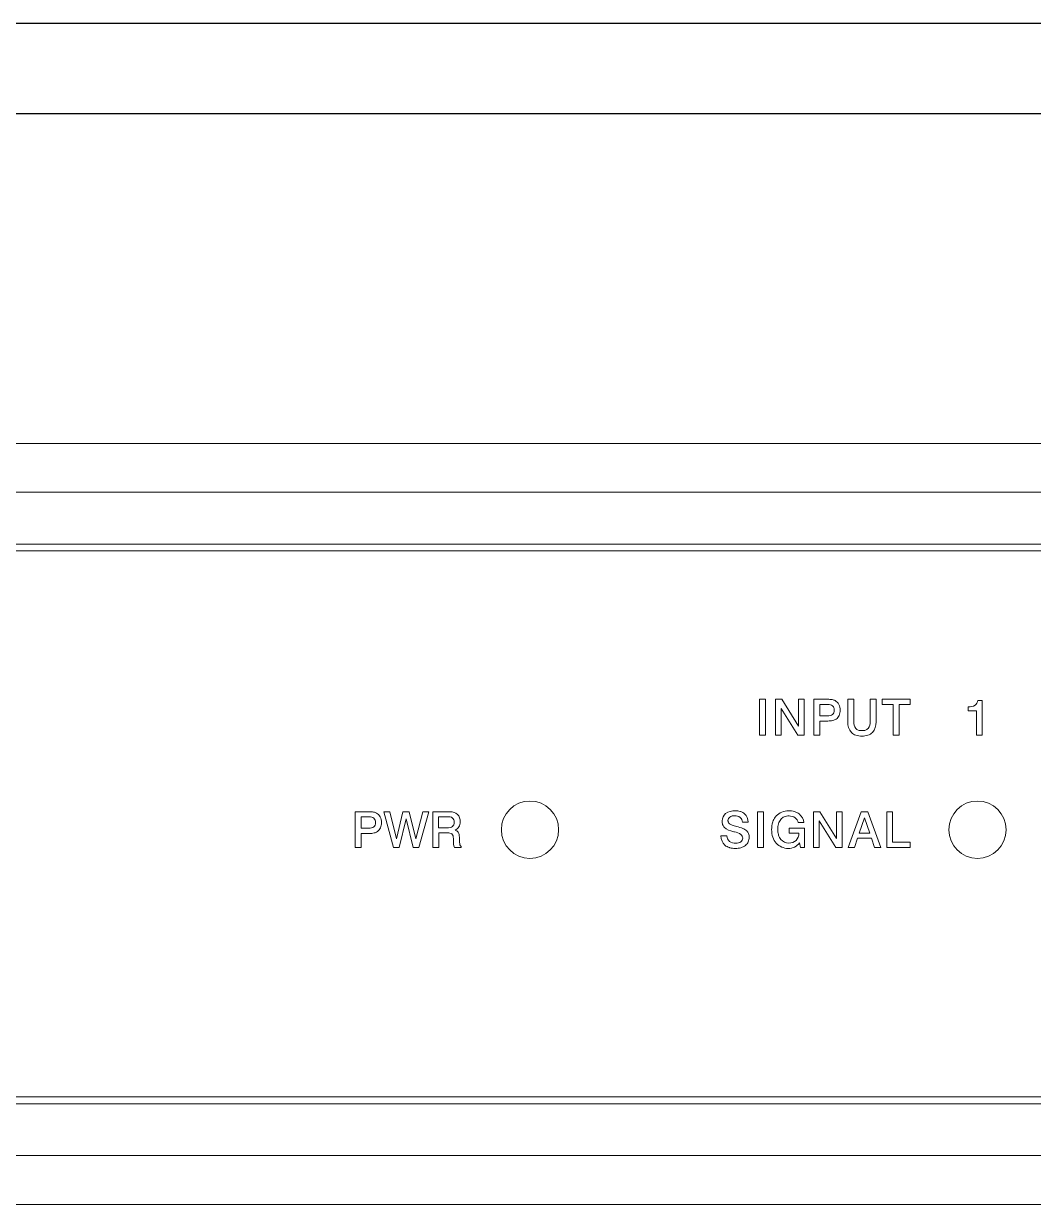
# Model space of a CAD drawing. Header units: inches. Extents: x 29 to 2254, y 8 to 2046.
# Drawn here: x 36.263 to 38.354, y 30.925 to 33.369 of the extents above; entities that cross this region are included whole.
import ezdxf

# ---------------------------------------------------------------- set-up
doc = ezdxf.new("R2010")
doc.units = ezdxf.units.IN
doc.header["$MEASUREMENT"] = 0
doc.layers.add('SCREEN', color=5, linetype='Continuous')

msp = doc.modelspace()

# ---------------------------------------------------------------- linework, layer by layer
at = {"color": 7, "linetype": 'Continuous'}
for p, q in [((47.4094, 33.369), (31.3018, 33.369)), ((47.4094, 33.1825), (31.3018, 33.1825))]:
    msp.add_line(p, q, dxfattribs=at)
at = {"color": 0, "lineweight": 5}
for points in [[(47.3566, 32.4999), (47.3566, 32.4999), (31.3435, 32.4999), (31.3435, 32.4999)], [(47.3566, 32.3989), (47.3566, 32.3989), (31.3435, 32.3989), (31.3435, 32.3989)], [(47.3566, 32.2914), (47.3566, 32.2914), (31.3435, 32.2914), (31.3435, 32.2914)], [(47.3427, 32.2775), (47.3427, 32.2775), (31.3574, 32.2775), (31.3574, 32.2775)], [(31.3574, 31.1469), (31.3574, 31.1469), (47.3427, 31.1469), (47.3427, 31.1469)], [(47.3566, 31.133), (47.3566, 31.133), (31.3435, 31.133), (31.3435, 31.133)], [(47.3566, 31.0255), (47.3566, 31.0255), (31.3435, 31.0255), (31.3435, 31.0255)], [(47.3566, 30.9245), (47.3566, 30.9245), (31.3435, 30.9245), (31.3435, 30.9245)]]:
    msp.add_open_spline(points, degree=3, dxfattribs=at)
for points in [[(37.3707, 31.7002), (37.3707, 31.7329), (37.3441, 31.7595), (37.3114, 31.7595), (37.3114, 31.7595), (37.2786, 31.7595), (37.2521, 31.7329), (37.2521, 31.7002), (37.2521, 31.7002), (37.2521, 31.6674), (37.2786, 31.6409), (37.3114, 31.6409), (37.3114, 31.6409), (37.3441, 31.6408), (37.3707, 31.6674), (37.3707, 31.7002)], [(38.2974, 31.7002), (38.2974, 31.7329), (38.2708, 31.7595), (38.2381, 31.7595), (38.2381, 31.7595), (38.2053, 31.7595), (38.1787, 31.7329), (38.1787, 31.7002), (38.1787, 31.7002), (38.1787, 31.6674), (38.2053, 31.6409), (38.2381, 31.6409), (38.2381, 31.6409), (38.2708, 31.6408), (38.2974, 31.6674), (38.2974, 31.7002)]]:
    msp.add_open_spline(points, degree=3, knots=[0, 0, 0, 0, 0.25, 0.25, 0.25, 0.25, 0.5, 0.5, 0.5, 0.5, 0.75, 0.75, 0.75, 0.75, 1, 1, 1, 1], dxfattribs=at)
at = {"layer": 'SCREEN', "color": 0, "lineweight": 5}
for points in [[(37.787, 31.9701), (37.787, 31.9701), (37.787, 31.9701), (37.787, 31.9701)], [(37.787, 31.8961), (37.787, 31.8961), (37.787, 31.9701), (37.787, 31.9701)], [(37.787, 31.9701), (37.787, 31.9701), (37.7994, 31.9701), (37.7994, 31.9701)], [(37.7994, 31.9701), (37.7994, 31.9701), (37.7994, 31.9701), (37.7994, 31.9701)], [(37.7994, 31.9701), (37.7994, 31.9701), (37.7994, 31.8961), (37.7994, 31.8961)], [(37.7994, 31.9701), (37.7994, 31.9701), (37.7994, 31.9701), (37.7994, 31.9701)], [(37.8197, 31.9701), (37.8197, 31.9701), (37.8197, 31.9701), (37.8197, 31.9701)], [(37.8197, 31.8961), (37.8197, 31.8961), (37.8197, 31.9701), (37.8197, 31.9701)], [(37.8197, 31.9701), (37.8197, 31.9701), (37.8328, 31.9701), (37.8328, 31.9701)], [(37.8315, 31.9514), (37.8315, 31.9514), (37.8315, 31.9514), (37.8315, 31.9514)], [(37.8315, 31.9514), (37.8315, 31.9514), (37.8315, 31.8961), (37.8315, 31.8961)], [(37.8662, 31.8961), (37.8662, 31.8961), (37.8315, 31.9514), (37.8315, 31.9514)], [(37.8328, 31.9701), (37.8328, 31.9701), (37.8673, 31.9147), (37.8673, 31.9147)], [(37.8328, 31.9701), (37.8328, 31.9701), (37.8328, 31.9701), (37.8328, 31.9701)], [(37.8673, 31.9701), (37.8673, 31.9701), (37.8673, 31.9701), (37.8673, 31.9701)], [(37.8673, 31.9147), (37.8673, 31.9147), (37.8673, 31.9701), (37.8673, 31.9701)], [(37.8673, 31.9701), (37.8673, 31.9701), (37.8792, 31.9701), (37.8792, 31.9701)], [(37.8792, 31.9701), (37.8792, 31.9701), (37.8792, 31.9701), (37.8792, 31.9701)], [(37.8792, 31.9701), (37.8792, 31.9701), (37.8792, 31.8961), (37.8792, 31.8961)], [(37.8792, 31.9701), (37.8792, 31.9701), (37.8792, 31.9701), (37.8792, 31.9701)], [(37.8992, 31.9701), (37.8992, 31.9701), (37.8992, 31.9701), (37.8992, 31.9701)], [(37.8992, 31.8961), (37.8992, 31.8961), (37.8992, 31.9701), (37.8992, 31.9701)], [(37.8992, 31.9701), (37.8992, 31.9701), (37.9274, 31.9701), (37.9274, 31.9701)], [(37.9115, 31.9594), (37.9115, 31.9594), (37.9115, 31.9594), (37.9115, 31.9594)], [(37.9115, 31.9594), (37.9115, 31.9594), (37.9115, 31.936), (37.9115, 31.936)], [(37.9282, 31.9594), (37.9282, 31.9594), (37.9115, 31.9594), (37.9115, 31.9594)], [(37.9274, 31.9701), (37.9274, 31.9701), (37.9274, 31.9701), (37.9274, 31.9701)], [(37.9282, 31.9594), (37.9282, 31.9594), (37.9282, 31.9594), (37.9282, 31.9594)], [(37.9695, 31.9701), (37.9695, 31.9701), (37.9695, 31.9701), (37.9695, 31.9701)], [(37.9695, 31.9234), (37.9695, 31.9234), (37.9695, 31.9701), (37.9695, 31.9701)], [(37.9695, 31.9701), (37.9695, 31.9701), (37.9819, 31.9701), (37.9819, 31.9701)], [(37.9819, 31.9701), (37.9819, 31.9701), (37.9819, 31.9701), (37.9819, 31.9701)], [(37.9819, 31.9701), (37.9819, 31.9701), (37.9819, 31.9241), (37.9819, 31.9241)], [(37.9819, 31.9701), (37.9819, 31.9701), (37.9819, 31.9701), (37.9819, 31.9701)], [(38.0158, 31.9701), (38.0158, 31.9701), (38.0158, 31.9701), (38.0158, 31.9701)], [(38.0158, 31.9241), (38.0158, 31.9241), (38.0158, 31.9701), (38.0158, 31.9701)], [(38.0158, 31.9701), (38.0158, 31.9701), (38.0282, 31.9701), (38.0282, 31.9701)], [(38.0282, 31.9701), (38.0282, 31.9701), (38.0282, 31.9701), (38.0282, 31.9701)], [(38.0282, 31.9701), (38.0282, 31.9701), (38.0282, 31.9234), (38.0282, 31.9234)], [(38.0282, 31.9701), (38.0282, 31.9701), (38.0282, 31.9701), (38.0282, 31.9701)], [(38.0407, 31.9701), (38.0407, 31.9701), (38.0407, 31.9701), (38.0407, 31.9701)], [(38.0407, 31.9592), (38.0407, 31.9592), (38.0407, 31.9701), (38.0407, 31.9701)], [(38.0407, 31.9701), (38.0407, 31.9701), (38.0986, 31.9701), (38.0986, 31.9701)], [(38.0636, 31.9592), (38.0636, 31.9592), (38.0407, 31.9592), (38.0407, 31.9592)], [(38.0636, 31.9592), (38.0636, 31.9592), (38.0636, 31.9592), (38.0636, 31.9592)], [(38.0636, 31.8961), (38.0636, 31.8961), (38.0636, 31.9592), (38.0636, 31.9592)], [(38.0636, 31.9592), (38.0636, 31.9592), (38.0636, 31.9592), (38.0636, 31.9592)], [(38.0759, 31.9592), (38.0759, 31.9592), (38.0759, 31.9592), (38.0759, 31.9592)], [(38.0759, 31.9592), (38.0759, 31.9592), (38.0759, 31.8961), (38.0759, 31.8961)], [(38.0986, 31.9592), (38.0986, 31.9592), (38.0759, 31.9592), (38.0759, 31.9592)], [(38.0986, 31.9701), (38.0986, 31.9701), (38.0986, 31.9701), (38.0986, 31.9701)], [(38.0986, 31.9701), (38.0986, 31.9701), (38.0986, 31.9592), (38.0986, 31.9592)], [(38.0986, 31.9701), (38.0986, 31.9701), (38.0986, 31.9701), (38.0986, 31.9701)], [(38.0986, 31.9592), (38.0986, 31.9592), (38.0986, 31.9592), (38.0986, 31.9592)], [(38.2191, 31.9546), (38.2191, 31.9546), (38.2191, 31.9546), (38.2191, 31.9546)], [(38.2191, 31.9463), (38.2191, 31.9463), (38.2191, 31.9546), (38.2191, 31.9546)], [(38.2386, 31.968), (38.2386, 31.968), (38.2475, 31.968), (38.2475, 31.968)], [(38.2475, 31.968), (38.2475, 31.968), (38.2475, 31.968), (38.2475, 31.968)], [(38.2475, 31.968), (38.2475, 31.968), (38.2475, 31.8961), (38.2475, 31.8961)], [(38.2475, 31.968), (38.2475, 31.968), (38.2475, 31.968), (38.2475, 31.968)], [(37.9115, 31.936), (37.9115, 31.936), (37.9275, 31.936), (37.9275, 31.936)], [(37.9115, 31.9252), (37.9115, 31.9252), (37.9115, 31.9252), (37.9115, 31.9252)], [(37.9115, 31.9252), (37.9115, 31.9252), (37.9115, 31.8961), (37.9115, 31.8961)], [(37.9283, 31.9252), (37.9283, 31.9252), (37.9115, 31.9252), (37.9115, 31.9252)], [(37.9275, 31.936), (37.9275, 31.936), (37.9275, 31.936), (37.9275, 31.936)], [(37.9283, 31.9252), (37.9283, 31.9252), (37.9283, 31.9252), (37.9283, 31.9252)], [(38.236, 31.9463), (38.236, 31.9463), (38.2191, 31.9463), (38.2191, 31.9463)], [(38.236, 31.9463), (38.236, 31.9463), (38.236, 31.9463), (38.236, 31.9463)], [(38.236, 31.8961), (38.236, 31.8961), (38.236, 31.9463), (38.236, 31.9463)], [(38.236, 31.9463), (38.236, 31.9463), (38.236, 31.9463), (38.236, 31.9463)], [(37.7994, 31.8961), (37.7994, 31.8961), (37.787, 31.8961), (37.787, 31.8961)], [(37.7994, 31.8961), (37.7994, 31.8961), (37.7994, 31.8961), (37.7994, 31.8961)], [(37.8315, 31.8961), (37.8315, 31.8961), (37.8197, 31.8961), (37.8197, 31.8961)], [(37.8315, 31.8961), (37.8315, 31.8961), (37.8315, 31.8961), (37.8315, 31.8961)], [(37.8792, 31.8961), (37.8792, 31.8961), (37.8662, 31.8961), (37.8662, 31.8961)], [(37.8792, 31.8961), (37.8792, 31.8961), (37.8792, 31.8961), (37.8792, 31.8961)], [(37.9115, 31.8961), (37.9115, 31.8961), (37.8992, 31.8961), (37.8992, 31.8961)], [(37.9115, 31.8961), (37.9115, 31.8961), (37.9115, 31.8961), (37.9115, 31.8961)], [(38.0759, 31.8961), (38.0759, 31.8961), (38.0636, 31.8961), (38.0636, 31.8961)], [(38.0759, 31.8961), (38.0759, 31.8961), (38.0759, 31.8961), (38.0759, 31.8961)], [(38.2475, 31.8961), (38.2475, 31.8961), (38.236, 31.8961), (38.236, 31.8961)], [(38.2475, 31.8961), (38.2475, 31.8961), (38.2475, 31.8961), (38.2475, 31.8961)], [(36.9492, 31.7374), (36.9492, 31.7374), (36.9492, 31.7374), (36.9492, 31.7374)], [(36.9492, 31.6634), (36.9492, 31.6634), (36.9492, 31.7374), (36.9492, 31.7374)], [(36.9492, 31.7374), (36.9492, 31.7374), (36.9774, 31.7374), (36.9774, 31.7374)], [(36.9774, 31.7374), (36.9774, 31.7374), (36.9774, 31.7374), (36.9774, 31.7374)], [(37.0287, 31.6634), (37.0287, 31.6634), (37.0084, 31.7374), (37.0084, 31.7374)], [(37.0084, 31.7374), (37.0084, 31.7374), (37.0209, 31.7374), (37.0209, 31.7374)], [(37.0209, 31.7374), (37.0209, 31.7374), (37.0349, 31.6813), (37.0349, 31.6813)], [(37.0209, 31.7374), (37.0209, 31.7374), (37.0209, 31.7374), (37.0209, 31.7374)], [(37.0349, 31.6813), (37.0349, 31.6813), (37.0484, 31.7374), (37.0484, 31.7374)], [(37.0484, 31.7374), (37.0484, 31.7374), (37.0484, 31.7374), (37.0484, 31.7374)], [(37.0484, 31.7374), (37.0484, 31.7374), (37.0615, 31.7374), (37.0615, 31.7374)], [(37.0615, 31.7374), (37.0615, 31.7374), (37.0753, 31.6815), (37.0753, 31.6815)], [(37.0615, 31.7374), (37.0615, 31.7374), (37.0615, 31.7374), (37.0615, 31.7374)], [(37.0753, 31.6815), (37.0753, 31.6815), (37.0894, 31.7374), (37.0894, 31.7374)], [(37.1017, 31.7374), (37.1017, 31.7374), (37.0813, 31.6634), (37.0813, 31.6634)], [(37.0894, 31.7374), (37.0894, 31.7374), (37.0894, 31.7374), (37.0894, 31.7374)], [(37.0894, 31.7374), (37.0894, 31.7374), (37.1017, 31.7374), (37.1017, 31.7374)], [(37.1017, 31.7374), (37.1017, 31.7374), (37.1017, 31.7374), (37.1017, 31.7374)], [(37.1017, 31.7374), (37.1017, 31.7374), (37.1017, 31.7374), (37.1017, 31.7374)], [(37.1101, 31.7374), (37.1101, 31.7374), (37.1101, 31.7374), (37.1101, 31.7374)], [(37.1101, 31.6634), (37.1101, 31.6634), (37.1101, 31.7374), (37.1101, 31.7374)], [(37.1101, 31.7374), (37.1101, 31.7374), (37.142, 31.7374), (37.142, 31.7374)], [(37.142, 31.7374), (37.142, 31.7374), (37.142, 31.7374), (37.142, 31.7374)], [(37.142, 31.7374), (37.142, 31.7374), (37.1459, 31.7373), (37.1459, 31.7373)], [(37.7824, 31.7374), (37.7824, 31.7374), (37.7824, 31.7374), (37.7824, 31.7374)], [(37.7824, 31.6634), (37.7824, 31.6634), (37.7824, 31.7374), (37.7824, 31.7374)], [(37.7824, 31.7374), (37.7824, 31.7374), (37.7947, 31.7374), (37.7947, 31.7374)], [(37.7947, 31.7374), (37.7947, 31.7374), (37.7947, 31.7374), (37.7947, 31.7374)], [(37.7947, 31.7374), (37.7947, 31.7374), (37.7947, 31.6634), (37.7947, 31.6634)], [(37.7947, 31.7374), (37.7947, 31.7374), (37.7947, 31.7374), (37.7947, 31.7374)], [(37.8986, 31.7374), (37.8986, 31.7374), (37.8986, 31.7374), (37.8986, 31.7374)], [(37.8986, 31.6634), (37.8986, 31.6634), (37.8986, 31.7374), (37.8986, 31.7374)], [(37.8986, 31.7374), (37.8986, 31.7374), (37.9117, 31.7374), (37.9117, 31.7374)], [(37.9117, 31.7374), (37.9117, 31.7374), (37.9462, 31.682), (37.9462, 31.682)], [(37.9117, 31.7374), (37.9117, 31.7374), (37.9117, 31.7374), (37.9117, 31.7374)], [(37.9462, 31.7374), (37.9462, 31.7374), (37.9462, 31.7374), (37.9462, 31.7374)], [(37.9462, 31.682), (37.9462, 31.682), (37.9462, 31.7374), (37.9462, 31.7374)], [(37.9462, 31.7374), (37.9462, 31.7374), (37.9581, 31.7374), (37.9581, 31.7374)], [(37.9581, 31.7374), (37.9581, 31.7374), (37.9581, 31.7374), (37.9581, 31.7374)], [(37.9581, 31.7374), (37.9581, 31.7374), (37.9581, 31.6634), (37.9581, 31.6634)], [(37.9581, 31.7374), (37.9581, 31.7374), (37.9581, 31.7374), (37.9581, 31.7374)], [(37.9702, 31.6634), (37.9702, 31.6634), (37.9971, 31.7374), (37.9971, 31.7374)], [(37.9971, 31.7374), (37.9971, 31.7374), (37.9971, 31.7374), (37.9971, 31.7374)], [(37.9971, 31.7374), (37.9971, 31.7374), (38.011, 31.7374), (38.011, 31.7374)], [(38.011, 31.7374), (38.011, 31.7374), (38.0382, 31.6634), (38.0382, 31.6634)], [(38.011, 31.7374), (38.011, 31.7374), (38.011, 31.7374), (38.011, 31.7374)], [(38.0501, 31.7374), (38.0501, 31.7374), (38.0501, 31.7374), (38.0501, 31.7374)], [(38.0501, 31.6634), (38.0501, 31.6634), (38.0501, 31.7374), (38.0501, 31.7374)], [(38.0501, 31.7374), (38.0501, 31.7374), (38.0624, 31.7374), (38.0624, 31.7374)], [(38.0624, 31.7374), (38.0624, 31.7374), (38.0624, 31.7374), (38.0624, 31.7374)], [(38.0624, 31.7374), (38.0624, 31.7374), (38.0624, 31.6746), (38.0624, 31.6746)], [(38.0624, 31.7374), (38.0624, 31.7374), (38.0624, 31.7374), (38.0624, 31.7374)], [(36.9615, 31.7267), (36.9615, 31.7267), (36.9615, 31.7267), (36.9615, 31.7267)], [(36.9615, 31.7267), (36.9615, 31.7267), (36.9615, 31.7033), (36.9615, 31.7033)], [(36.9782, 31.7267), (36.9782, 31.7267), (36.9615, 31.7267), (36.9615, 31.7267)], [(36.9782, 31.7267), (36.9782, 31.7267), (36.9782, 31.7267), (36.9782, 31.7267)], [(37.0549, 31.7226), (37.0549, 31.7226), (37.0407, 31.6634), (37.0407, 31.6634)], [(37.0549, 31.7226), (37.0549, 31.7226), (37.0549, 31.7226), (37.0549, 31.7226)], [(37.0694, 31.6634), (37.0694, 31.6634), (37.0549, 31.7226), (37.0549, 31.7226)], [(37.1222, 31.727), (37.1222, 31.727), (37.1222, 31.727), (37.1222, 31.727)], [(37.1222, 31.727), (37.1222, 31.727), (37.1222, 31.7042), (37.1222, 31.7042)], [(37.1402, 31.727), (37.1402, 31.727), (37.1222, 31.727), (37.1222, 31.727)], [(37.1222, 31.7042), (37.1222, 31.7042), (37.1399, 31.7042), (37.1399, 31.7042)], [(37.1399, 31.7042), (37.1399, 31.7042), (37.1399, 31.7042), (37.1399, 31.7042)], [(37.1402, 31.727), (37.1402, 31.727), (37.1402, 31.727), (37.1402, 31.727)], [(37.7632, 31.7158), (37.7632, 31.7158), (37.7515, 31.7158), (37.7515, 31.7158)], [(37.7632, 31.7158), (37.7632, 31.7158), (37.7632, 31.7158), (37.7632, 31.7158)], [(37.8788, 31.7148), (37.8788, 31.7148), (37.8666, 31.7148), (37.8666, 31.7148)], [(37.8788, 31.7148), (37.8788, 31.7148), (37.8788, 31.7148), (37.8788, 31.7148)], [(37.9104, 31.7188), (37.9104, 31.7188), (37.9104, 31.7188), (37.9104, 31.7188)], [(37.9104, 31.7188), (37.9104, 31.7188), (37.9104, 31.6634), (37.9104, 31.6634)], [(37.9451, 31.6634), (37.9451, 31.6634), (37.9104, 31.7188), (37.9104, 31.7188)], [(38.004, 31.725), (38.004, 31.725), (37.993, 31.6928), (37.993, 31.6928)], [(38.004, 31.725), (38.004, 31.725), (38.004, 31.725), (38.004, 31.725)], [(38.015, 31.6928), (38.015, 31.6928), (38.004, 31.725), (38.004, 31.725)], [(36.9615, 31.7033), (36.9615, 31.7033), (36.9775, 31.7033), (36.9775, 31.7033)], [(36.9615, 31.6925), (36.9615, 31.6925), (36.9615, 31.6925), (36.9615, 31.6925)], [(36.9615, 31.6925), (36.9615, 31.6925), (36.9615, 31.6634), (36.9615, 31.6634)], [(36.9783, 31.6925), (36.9783, 31.6925), (36.9615, 31.6925), (36.9615, 31.6925)], [(36.9775, 31.7033), (36.9775, 31.7033), (36.9775, 31.7033), (36.9775, 31.7033)], [(36.9783, 31.6925), (36.9783, 31.6925), (36.9783, 31.6925), (36.9783, 31.6925)], [(37.1223, 31.6938), (37.1223, 31.6938), (37.1223, 31.6938), (37.1223, 31.6938)], [(37.1223, 31.6938), (37.1223, 31.6938), (37.1223, 31.6634), (37.1223, 31.6634)], [(37.141, 31.6938), (37.141, 31.6938), (37.1223, 31.6938), (37.1223, 31.6938)], [(37.141, 31.6938), (37.141, 31.6938), (37.141, 31.6938), (37.141, 31.6938)], [(37.1531, 31.6731), (37.1531, 31.6731), (37.1527, 31.682), (37.1527, 31.682)], [(37.1651, 31.6847), (37.1651, 31.6847), (37.1657, 31.6741), (37.1657, 31.6741)], [(37.7069, 31.6872), (37.7069, 31.6872), (37.7189, 31.6872), (37.7189, 31.6872)], [(37.7189, 31.6872), (37.7189, 31.6872), (37.7189, 31.6872), (37.7189, 31.6872)], [(37.735, 31.6956), (37.7339, 31.6959), (37.7328, 31.6962), (37.7317, 31.6964)], [(37.8481, 31.7033), (37.8481, 31.7033), (37.8481, 31.7033), (37.8481, 31.7033)], [(37.8481, 31.6931), (37.8481, 31.6931), (37.8481, 31.7033), (37.8481, 31.7033)], [(37.8481, 31.7033), (37.8481, 31.7033), (37.8797, 31.7033), (37.8797, 31.7033)], [(37.8683, 31.6931), (37.8683, 31.6931), (37.8481, 31.6931), (37.8481, 31.6931)], [(37.8683, 31.6931), (37.8683, 31.6931), (37.8683, 31.6931), (37.8683, 31.6931)], [(37.8797, 31.7033), (37.8797, 31.7033), (37.8797, 31.7033), (37.8797, 31.7033)], [(37.8797, 31.7033), (37.8797, 31.7033), (37.8797, 31.6634), (37.8797, 31.6634)], [(37.8797, 31.7033), (37.8797, 31.7033), (37.8797, 31.7033), (37.8797, 31.7033)], [(37.9896, 31.6825), (37.9896, 31.6825), (37.9831, 31.6634), (37.9831, 31.6634)], [(37.9896, 31.6825), (37.9896, 31.6825), (37.9896, 31.6825), (37.9896, 31.6825)], [(38.0184, 31.6825), (38.0184, 31.6825), (37.9896, 31.6825), (37.9896, 31.6825)], [(37.993, 31.6928), (37.993, 31.6928), (38.015, 31.6928), (38.015, 31.6928)], [(38.015, 31.6928), (38.015, 31.6928), (38.015, 31.6928), (38.015, 31.6928)], [(38.025, 31.6634), (38.025, 31.6634), (38.0184, 31.6825), (38.0184, 31.6825)], [(38.0184, 31.6825), (38.0184, 31.6825), (38.0184, 31.6825), (38.0184, 31.6825)], [(36.9615, 31.6634), (36.9615, 31.6634), (36.9492, 31.6634), (36.9492, 31.6634)], [(36.9615, 31.6634), (36.9615, 31.6634), (36.9615, 31.6634), (36.9615, 31.6634)], [(37.0407, 31.6634), (37.0407, 31.6634), (37.0287, 31.6634), (37.0287, 31.6634)], [(37.0407, 31.6634), (37.0407, 31.6634), (37.0407, 31.6634), (37.0407, 31.6634)], [(37.0813, 31.6634), (37.0813, 31.6634), (37.0694, 31.6634), (37.0694, 31.6634)], [(37.0813, 31.6634), (37.0813, 31.6634), (37.0813, 31.6634), (37.0813, 31.6634)], [(37.1223, 31.6634), (37.1223, 31.6634), (37.1101, 31.6634), (37.1101, 31.6634)], [(37.1223, 31.6634), (37.1223, 31.6634), (37.1223, 31.6634), (37.1223, 31.6634)], [(37.1688, 31.6634), (37.1688, 31.6634), (37.155, 31.6634), (37.155, 31.6634)], [(37.1657, 31.674), (37.1658, 31.671), (37.1662, 31.667), (37.1688, 31.6655)], [(37.1688, 31.6655), (37.1688, 31.6655), (37.1688, 31.6655), (37.1688, 31.6655)], [(37.1688, 31.6655), (37.1688, 31.6655), (37.1688, 31.6634), (37.1688, 31.6634)], [(37.1688, 31.6634), (37.1688, 31.6634), (37.1688, 31.6634), (37.1688, 31.6634)], [(37.7947, 31.6634), (37.7947, 31.6634), (37.7824, 31.6634), (37.7824, 31.6634)], [(37.7947, 31.6634), (37.7947, 31.6634), (37.7947, 31.6634), (37.7947, 31.6634)], [(37.8716, 31.6634), (37.8716, 31.6634), (37.8695, 31.6727), (37.8695, 31.6727)], [(37.8797, 31.6634), (37.8797, 31.6634), (37.8716, 31.6634), (37.8716, 31.6634)], [(37.8797, 31.6634), (37.8797, 31.6634), (37.8797, 31.6634), (37.8797, 31.6634)], [(37.9104, 31.6634), (37.9104, 31.6634), (37.8986, 31.6634), (37.8986, 31.6634)], [(37.9104, 31.6634), (37.9104, 31.6634), (37.9104, 31.6634), (37.9104, 31.6634)], [(37.9581, 31.6634), (37.9581, 31.6634), (37.9451, 31.6634), (37.9451, 31.6634)], [(37.9581, 31.6634), (37.9581, 31.6634), (37.9581, 31.6634), (37.9581, 31.6634)], [(37.9831, 31.6634), (37.9831, 31.6634), (37.9702, 31.6634), (37.9702, 31.6634)], [(37.9831, 31.6634), (37.9831, 31.6634), (37.9831, 31.6634), (37.9831, 31.6634)], [(38.0382, 31.6634), (38.0382, 31.6634), (38.025, 31.6634), (38.025, 31.6634)], [(38.0382, 31.6634), (38.0382, 31.6634), (38.0382, 31.6634), (38.0382, 31.6634)], [(38.099, 31.6634), (38.099, 31.6634), (38.0501, 31.6634), (38.0501, 31.6634)], [(38.0624, 31.6746), (38.0624, 31.6746), (38.099, 31.6746), (38.099, 31.6746)], [(38.099, 31.6746), (38.099, 31.6746), (38.099, 31.6746), (38.099, 31.6746)], [(38.099, 31.6746), (38.099, 31.6746), (38.099, 31.6634), (38.099, 31.6634)], [(38.099, 31.6746), (38.099, 31.6746), (38.099, 31.6746), (38.099, 31.6746)], [(38.099, 31.6634), (38.099, 31.6634), (38.099, 31.6634), (38.099, 31.6634)]]:
    msp.add_open_spline(points, degree=3, dxfattribs=at)
for points, knots in [([(37.9274, 31.9701), (37.9308, 31.9701), (37.9342, 31.9701), (37.9375, 31.9695), (37.9375, 31.9695), (37.9396, 31.9691), (37.9416, 31.9684), (37.9434, 31.9674), (37.9434, 31.9674), (37.9467, 31.9656), (37.9494, 31.9628), (37.9511, 31.9596), (37.9511, 31.9596), (37.9531, 31.9559), (37.9538, 31.9516), (37.9537, 31.9473), (37.9537, 31.9473), (37.9537, 31.9437), (37.9531, 31.9401), (37.9516, 31.9368), (37.9516, 31.9368), (37.9502, 31.9338), (37.948, 31.931), (37.9453, 31.9291), (37.9453, 31.9291), (37.9433, 31.9277), (37.941, 31.9267), (37.9387, 31.9261), (37.9387, 31.9261), (37.9353, 31.9253), (37.9318, 31.9252), (37.9283, 31.9252)], [0, 0, 0, 0, 0.125, 0.125, 0.125, 0.125, 0.25, 0.25, 0.25, 0.25, 0.375, 0.375, 0.375, 0.375, 0.5, 0.5, 0.5, 0.5, 0.625, 0.625, 0.625, 0.625, 0.75, 0.75, 0.75, 0.75, 0.875, 0.875, 0.875, 0.875, 1, 1, 1, 1]), ([(37.9275, 31.936), (37.9312, 31.936), (37.9354, 31.9363), (37.9382, 31.9387), (37.9382, 31.9387), (37.9392, 31.9397), (37.94, 31.941), (37.9406, 31.9423), (37.9406, 31.9423), (37.9412, 31.944), (37.9414, 31.9458), (37.9414, 31.9476), (37.9414, 31.9476), (37.9413, 31.9494), (37.9412, 31.9512), (37.9406, 31.9529), (37.9406, 31.9529), (37.9401, 31.9543), (37.9392, 31.9556), (37.9382, 31.9566), (37.9382, 31.9566), (37.9356, 31.9589), (37.9316, 31.9594), (37.9282, 31.9594)], [0, 0, 0, 0, 0.166667, 0.166667, 0.166667, 0.166667, 0.333333, 0.333333, 0.333333, 0.333333, 0.5, 0.5, 0.5, 0.5, 0.666667, 0.666667, 0.666667, 0.666667, 0.833333, 0.833333, 0.833333, 0.833333, 1, 1, 1, 1]), ([(38.2191, 31.9546), (38.2239, 31.9546), (38.2294, 31.9548), (38.2332, 31.9577), (38.2332, 31.9577), (38.2362, 31.96), (38.2381, 31.9642), (38.2386, 31.968)], [0, 0, 0, 0, 0.5, 0.5, 0.5, 0.5, 1, 1, 1, 1]), ([(38.0282, 31.9234), (38.0282, 31.9157), (38.0259, 31.9071), (38.0205, 31.9016), (38.0205, 31.9016), (38.018, 31.899), (38.0147, 31.8971), (38.0113, 31.8959), (38.0113, 31.8959), (38.0073, 31.8945), (38.003, 31.894), (37.9988, 31.894), (37.9988, 31.894), (37.9945, 31.894), (37.9902, 31.8944), (37.9861, 31.8958), (37.9861, 31.8958), (37.9827, 31.897), (37.9795, 31.8989), (37.9769, 31.9014), (37.9769, 31.9014), (37.9715, 31.9069), (37.9695, 31.9156), (37.9695, 31.9234)], [0, 0, 0, 0, 0.166667, 0.166667, 0.166667, 0.166667, 0.333333, 0.333333, 0.333333, 0.333333, 0.5, 0.5, 0.5, 0.5, 0.666667, 0.666667, 0.666667, 0.666667, 0.833333, 0.833333, 0.833333, 0.833333, 1, 1, 1, 1]), ([(37.9819, 31.9241), (37.9819, 31.9191), (37.9827, 31.9135), (37.986, 31.9099), (37.986, 31.9099), (37.9874, 31.9083), (37.9893, 31.9072), (37.9913, 31.9064), (37.9913, 31.9064), (37.9937, 31.9056), (37.9962, 31.9053), (37.9988, 31.9053), (37.9988, 31.9053), (38.0014, 31.9053), (38.0039, 31.9056), (38.0063, 31.9064), (38.0063, 31.9064), (38.0083, 31.9072), (38.0102, 31.9084), (38.0116, 31.9099), (38.0116, 31.9099), (38.0149, 31.9135), (38.0158, 31.9191), (38.0158, 31.9241)], [0, 0, 0, 0, 0.166667, 0.166667, 0.166667, 0.166667, 0.333333, 0.333333, 0.333333, 0.333333, 0.5, 0.5, 0.5, 0.5, 0.666667, 0.666667, 0.666667, 0.666667, 0.833333, 0.833333, 0.833333, 0.833333, 1, 1, 1, 1]), ([(36.9774, 31.7374), (36.9808, 31.7374), (36.9842, 31.7374), (36.9875, 31.7368), (36.9875, 31.7368), (36.9896, 31.7364), (36.9916, 31.7357), (36.9934, 31.7347), (36.9934, 31.7347), (36.9967, 31.7329), (36.9994, 31.7301), (37.0011, 31.7269), (37.0011, 31.7269), (37.0031, 31.7232), (37.0038, 31.7189), (37.0037, 31.7146), (37.0037, 31.7146), (37.0037, 31.711), (37.0031, 31.7074), (37.0016, 31.7041), (37.0016, 31.7041), (37.0002, 31.7011), (36.998, 31.6983), (36.9953, 31.6964), (36.9953, 31.6964), (36.9933, 31.695), (36.991, 31.694), (36.9887, 31.6934), (36.9887, 31.6934), (36.9853, 31.6926), (36.9818, 31.6925), (36.9783, 31.6925)], [0, 0, 0, 0, 0.125, 0.125, 0.125, 0.125, 0.25, 0.25, 0.25, 0.25, 0.375, 0.375, 0.375, 0.375, 0.5, 0.5, 0.5, 0.5, 0.625, 0.625, 0.625, 0.625, 0.75, 0.75, 0.75, 0.75, 0.875, 0.875, 0.875, 0.875, 1, 1, 1, 1]), ([(37.1459, 31.7373), (37.1513, 31.7373), (37.1574, 31.7356), (37.1613, 31.7318), (37.1613, 31.7318), (37.1651, 31.7281), (37.1668, 31.7223), (37.1668, 31.7167), (37.1668, 31.7167), (37.1668, 31.7129), (37.1661, 31.7091), (37.1641, 31.7059), (37.1641, 31.7059), (37.1622, 31.7031), (37.1594, 31.7007), (37.1562, 31.6995)], [0, 0, 0, 0, 0.25, 0.25, 0.25, 0.25, 0.5, 0.5, 0.5, 0.5, 0.75, 0.75, 0.75, 0.75, 1, 1, 1, 1]), ([(37.7317, 31.6964), (37.7255, 31.6981), (37.7187, 31.7001), (37.7142, 31.7047), (37.7142, 31.7047), (37.7126, 31.7064), (37.7112, 31.7085), (37.7104, 31.7107), (37.7104, 31.7107), (37.7094, 31.7131), (37.7089, 31.7158), (37.7091, 31.7185), (37.7091, 31.7185), (37.7094, 31.7242), (37.7123, 31.7299), (37.7166, 31.7335), (37.7166, 31.7335), (37.7219, 31.7381), (37.7295, 31.7394), (37.7366, 31.7393), (37.7366, 31.7393), (37.7399, 31.7393), (37.7432, 31.739), (37.7463, 31.7381)], [0, 0, 0, 0, 0.166667, 0.166667, 0.166667, 0.166667, 0.333333, 0.333333, 0.333333, 0.333333, 0.5, 0.5, 0.5, 0.5, 0.666667, 0.666667, 0.666667, 0.666667, 0.833333, 0.833333, 0.833333, 0.833333, 1, 1, 1, 1]), ([(37.7515, 31.7158), (37.7513, 31.7194), (37.7495, 31.7232), (37.7467, 31.7256), (37.7467, 31.7256), (37.7437, 31.7283), (37.7394, 31.7292), (37.7351, 31.7292), (37.7351, 31.7292), (37.7315, 31.7292), (37.728, 31.7285), (37.7253, 31.7264), (37.7253, 31.7264), (37.7232, 31.7247), (37.7216, 31.7221), (37.7214, 31.7194), (37.7214, 31.7194), (37.7214, 31.7189), (37.7214, 31.7185), (37.7215, 31.7181)], [0, 0, 0, 0, 0.2, 0.2, 0.2, 0.2, 0.4, 0.4, 0.4, 0.4, 0.6, 0.6, 0.6, 0.6, 0.8, 0.8, 0.8, 0.8, 1, 1, 1, 1]), ([(37.7463, 31.7381), (37.7467, 31.738), (37.7471, 31.7379), (37.7475, 31.7377), (37.7475, 31.7377), (37.7505, 31.7367), (37.7535, 31.7352), (37.7559, 31.733), (37.7559, 31.733), (37.7605, 31.7287), (37.7632, 31.722), (37.7632, 31.7158)], [0, 0, 0, 0, 0.333333, 0.333333, 0.333333, 0.333333, 0.666667, 0.666667, 0.666667, 0.666667, 1, 1, 1, 1]), ([(37.8194, 31.7263), (37.82, 31.7271), (37.8207, 31.7279), (37.8214, 31.7287), (37.8214, 31.7287), (37.8245, 31.7322), (37.8284, 31.7349), (37.8327, 31.7367), (37.8327, 31.7367), (37.8372, 31.7386), (37.8421, 31.7393), (37.8471, 31.7393), (37.8471, 31.7393), (37.8512, 31.7394), (37.8553, 31.7389), (37.8592, 31.7377), (37.8592, 31.7377), (37.8627, 31.7367), (37.866, 31.7351), (37.8688, 31.7329), (37.8688, 31.7329), (37.8743, 31.7285), (37.8779, 31.7216), (37.8788, 31.7148)], [0, 0, 0, 0, 0.166667, 0.166667, 0.166667, 0.166667, 0.333333, 0.333333, 0.333333, 0.333333, 0.5, 0.5, 0.5, 0.5, 0.666667, 0.666667, 0.666667, 0.666667, 0.833333, 0.833333, 0.833333, 0.833333, 1, 1, 1, 1]), ([(37.8666, 31.7148), (37.8658, 31.7187), (37.8635, 31.7226), (37.8603, 31.725), (37.8603, 31.725), (37.8568, 31.7277), (37.8523, 31.7287), (37.8479, 31.7287), (37.8479, 31.7287), (37.8444, 31.7288), (37.8411, 31.7282), (37.838, 31.7269), (37.838, 31.7269), (37.8352, 31.7257), (37.8326, 31.7237), (37.8306, 31.7214), (37.8306, 31.7214), (37.8285, 31.7188), (37.827, 31.7157), (37.826, 31.7125), (37.826, 31.7125), (37.8249, 31.7087), (37.8245, 31.7046), (37.8245, 31.7006), (37.8245, 31.7006), (37.8245, 31.6971), (37.8248, 31.6936), (37.8257, 31.6902)], [0, 0, 0, 0, 0.142857, 0.142857, 0.142857, 0.142857, 0.285714, 0.285714, 0.285714, 0.285714, 0.428571, 0.428571, 0.428571, 0.428571, 0.571429, 0.571429, 0.571429, 0.571429, 0.714286, 0.714286, 0.714286, 0.714286, 0.857143, 0.857143, 0.857143, 0.857143, 1, 1, 1, 1]), ([(36.9775, 31.7033), (36.9812, 31.7033), (36.9854, 31.7036), (36.9882, 31.7061), (36.9882, 31.7061), (36.9892, 31.707), (36.99, 31.7083), (36.9906, 31.7096), (36.9906, 31.7096), (36.9912, 31.7113), (36.9914, 31.7131), (36.9914, 31.715), (36.9914, 31.715), (36.9913, 31.7167), (36.9912, 31.7185), (36.9906, 31.7202), (36.9906, 31.7202), (36.9901, 31.7216), (36.9892, 31.7229), (36.9882, 31.7239), (36.9882, 31.7239), (36.9856, 31.7262), (36.9817, 31.7267), (36.9782, 31.7267)], [0, 0, 0, 0, 0.166667, 0.166667, 0.166667, 0.166667, 0.333333, 0.333333, 0.333333, 0.333333, 0.5, 0.5, 0.5, 0.5, 0.666667, 0.666667, 0.666667, 0.666667, 0.833333, 0.833333, 0.833333, 0.833333, 1, 1, 1, 1]), ([(37.1399, 31.7042), (37.1437, 31.7042), (37.1481, 31.7045), (37.151, 31.7069), (37.151, 31.7069), (37.1521, 31.7079), (37.153, 31.7091), (37.1535, 31.7105), (37.1535, 31.7105), (37.1542, 31.7122), (37.1543, 31.714), (37.1543, 31.7157), (37.1543, 31.7157), (37.1543, 31.7175), (37.1542, 31.7193), (37.1535, 31.7209), (37.1535, 31.7209), (37.153, 31.7222), (37.1521, 31.7234), (37.1511, 31.7244), (37.1511, 31.7244), (37.1482, 31.7268), (37.1439, 31.727), (37.1402, 31.727)], [0, 0, 0, 0, 0.166667, 0.166667, 0.166667, 0.166667, 0.333333, 0.333333, 0.333333, 0.333333, 0.5, 0.5, 0.5, 0.5, 0.666667, 0.666667, 0.666667, 0.666667, 0.833333, 0.833333, 0.833333, 0.833333, 1, 1, 1, 1]), ([(37.7215, 31.7181), (37.7216, 31.7172), (37.7219, 31.7163), (37.7223, 31.7155), (37.7223, 31.7155), (37.7229, 31.7143), (37.7238, 31.7133), (37.7248, 31.7125), (37.7248, 31.7125), (37.7263, 31.7112), (37.7282, 31.7104), (37.73, 31.7098), (37.73, 31.7098), (37.733, 31.7087), (37.736, 31.7078), (37.7389, 31.707), (37.7389, 31.707), (37.7435, 31.7058), (37.748, 31.7045), (37.7524, 31.7027), (37.7524, 31.7027), (37.7553, 31.7016), (37.7581, 31.7002), (37.7603, 31.6981), (37.7603, 31.6981), (37.7619, 31.6965), (37.7632, 31.6944), (37.764, 31.6923), (37.764, 31.6923), (37.765, 31.6898), (37.7653, 31.6872), (37.7653, 31.6846), (37.7653, 31.6846), (37.7653, 31.6813), (37.7647, 31.6781), (37.7633, 31.6752), (37.7633, 31.6752), (37.762, 31.6723), (37.7599, 31.6698), (37.7575, 31.6678), (37.7575, 31.6678), (37.7548, 31.6656), (37.7516, 31.664), (37.7483, 31.663), (37.7483, 31.663), (37.7445, 31.6618), (37.7405, 31.6614), (37.7366, 31.6614), (37.7366, 31.6614), (37.7329, 31.6614), (37.7292, 31.6618), (37.7256, 31.6627)], [0, 0, 0, 0, 0.076923, 0.076923, 0.076923, 0.076923, 0.153846, 0.153846, 0.153846, 0.153846, 0.230769, 0.230769, 0.230769, 0.230769, 0.307692, 0.307692, 0.307692, 0.307692, 0.384615, 0.384615, 0.384615, 0.384615, 0.461538, 0.461538, 0.461538, 0.461538, 0.538462, 0.538462, 0.538462, 0.538462, 0.615385, 0.615385, 0.615385, 0.615385, 0.692308, 0.692308, 0.692308, 0.692308, 0.769231, 0.769231, 0.769231, 0.769231, 0.846154, 0.846154, 0.846154, 0.846154, 0.923077, 0.923077, 0.923077, 0.923077, 1, 1, 1, 1]), ([(37.8695, 31.6727), (37.8669, 31.6692), (37.8634, 31.6662), (37.8595, 31.6643), (37.8595, 31.6643), (37.8554, 31.6623), (37.8508, 31.6614), (37.8462, 31.6614), (37.8462, 31.6614), (37.837, 31.6615), (37.8275, 31.6654), (37.8214, 31.6721), (37.8214, 31.6721), (37.8181, 31.6757), (37.8157, 31.68), (37.8142, 31.6846), (37.8142, 31.6846), (37.8125, 31.6896), (37.8118, 31.695), (37.8118, 31.7003), (37.8118, 31.7003), (37.8118, 31.7058), (37.8125, 31.7112), (37.8142, 31.7163), (37.8142, 31.7163), (37.8154, 31.7199), (37.8172, 31.7232), (37.8194, 31.7263)], [0, 0, 0, 0, 0.142857, 0.142857, 0.142857, 0.142857, 0.285714, 0.285714, 0.285714, 0.285714, 0.428571, 0.428571, 0.428571, 0.428571, 0.571429, 0.571429, 0.571429, 0.571429, 0.714286, 0.714286, 0.714286, 0.714286, 0.857143, 0.857143, 0.857143, 0.857143, 1, 1, 1, 1]), ([(37.1527, 31.682), (37.1526, 31.6853), (37.1521, 31.6893), (37.1497, 31.6915), (37.1497, 31.6915), (37.1476, 31.6934), (37.144, 31.6938), (37.141, 31.6938)], [0, 0, 0, 0, 0.5, 0.5, 0.5, 0.5, 1, 1, 1, 1]), ([(37.1562, 31.6995), (37.1587, 31.6987), (37.1612, 31.6971), (37.1627, 31.6949), (37.1627, 31.6949), (37.1647, 31.692), (37.1649, 31.6882), (37.1651, 31.6847)], [0, 0, 0, 0, 0.5, 0.5, 0.5, 0.5, 1, 1, 1, 1]), ([(37.7256, 31.6627), (37.7252, 31.6628), (37.7248, 31.6629), (37.7243, 31.6631), (37.7243, 31.6631), (37.721, 31.6641), (37.7177, 31.6657), (37.7151, 31.6681), (37.7151, 31.6681), (37.7099, 31.6727), (37.7072, 31.6802), (37.7069, 31.6872)], [0, 0, 0, 0, 0.333333, 0.333333, 0.333333, 0.333333, 0.666667, 0.666667, 0.666667, 0.666667, 1, 1, 1, 1]), ([(37.7189, 31.6872), (37.7192, 31.683), (37.7211, 31.6787), (37.7243, 31.676), (37.7243, 31.676), (37.7278, 31.673), (37.7327, 31.672), (37.7376, 31.672), (37.7376, 31.672), (37.7414, 31.6721), (37.745, 31.6728), (37.748, 31.6751), (37.748, 31.6751), (37.7503, 31.6769), (37.7521, 31.6798), (37.752, 31.6826), (37.752, 31.6826), (37.752, 31.6828), (37.752, 31.6829), (37.752, 31.6831)], [0, 0, 0, 0, 0.2, 0.2, 0.2, 0.2, 0.4, 0.4, 0.4, 0.4, 0.6, 0.6, 0.6, 0.6, 0.8, 0.8, 0.8, 0.8, 1, 1, 1, 1]), ([(37.752, 31.6831), (37.7519, 31.6843), (37.7514, 31.6855), (37.7509, 31.6866), (37.7509, 31.6866), (37.7501, 31.6881), (37.7492, 31.6894), (37.748, 31.6905), (37.748, 31.6905), (37.7446, 31.6936), (37.7395, 31.6945), (37.735, 31.6956)], [0, 0, 0, 0, 0.333333, 0.333333, 0.333333, 0.333333, 0.666667, 0.666667, 0.666667, 0.666667, 1, 1, 1, 1]), ([(37.8257, 31.6902), (37.8258, 31.6898), (37.8259, 31.6893), (37.826, 31.6889), (37.826, 31.6889), (37.827, 31.6857), (37.8285, 31.6825), (37.8307, 31.68), (37.8307, 31.68), (37.8347, 31.6753), (37.8411, 31.6725), (37.8476, 31.6724), (37.8476, 31.6724), (37.8531, 31.6724), (37.8586, 31.6743), (37.8623, 31.6781), (37.8623, 31.6781), (37.8662, 31.6819), (37.8681, 31.6877), (37.8683, 31.6931)], [0, 0, 0, 0, 0.2, 0.2, 0.2, 0.2, 0.4, 0.4, 0.4, 0.4, 0.6, 0.6, 0.6, 0.6, 0.8, 0.8, 0.8, 0.8, 1, 1, 1, 1]), ([(37.155, 31.6634), (37.1544, 31.6644), (37.154, 31.6656), (37.1538, 31.6668), (37.1538, 31.6668), (37.1533, 31.6689), (37.1532, 31.671), (37.1531, 31.6731)], [0, 0, 0, 0, 0.5, 0.5, 0.5, 0.5, 1, 1, 1, 1])]:
    msp.add_open_spline(points, degree=3, knots=knots, dxfattribs=at)

doc.saveas('drawing.dxf')
